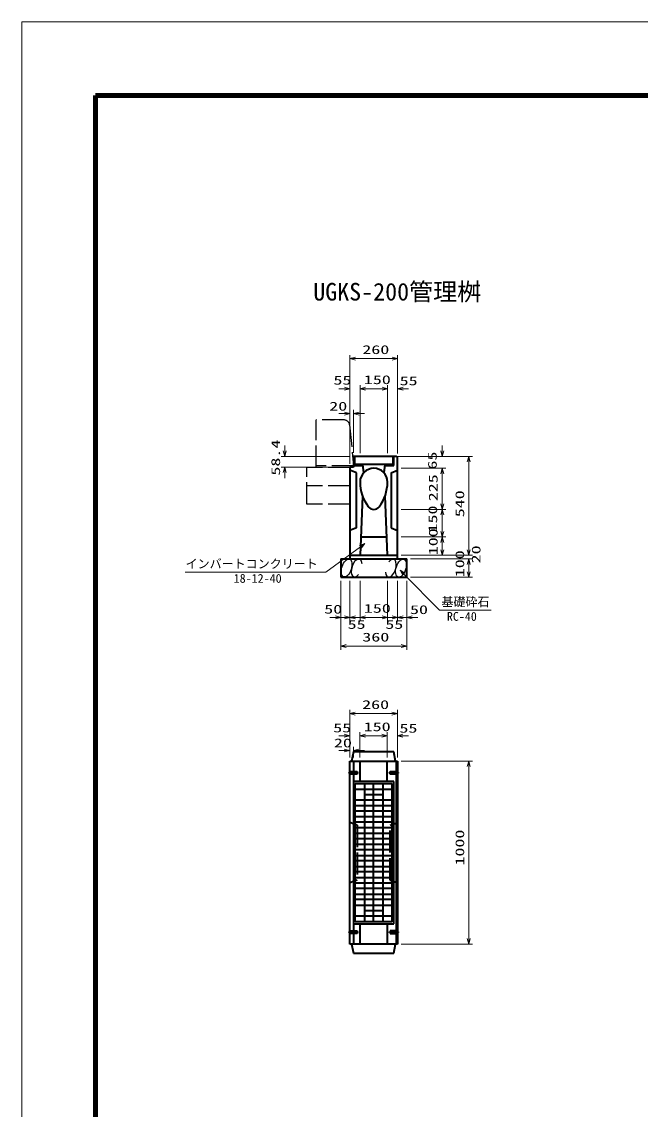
# Model space of a CAD drawing. Units: millimetres on the paper. Extents: x 0 to 841, y 0 to 594.
# Drawn here: x 0 to 168.9, y 297 to 594 of the extents above; entities that cross this region are included whole.
import ezdxf
from ezdxf.enums import TextEntityAlignment as Align

# ---------------------------------------------------------------- set-up
doc = ezdxf.new("R2010")
doc.units = ezdxf.units.MM
doc.linetypes.add('DASHED', pattern=[7.5, 6, -1.5])
doc.linetypes.add('USER1', pattern=[18.5, 12, -1.5, 3.5, -1.5])
for name, color, linetype, lineweight in [('D-BMK（構造物基準線）', 2, 'USER1', 18), ('D-STR-DIM（寸法）', 7, 'Continuous', 13), ('D-STR-HTXT(基礎砕石-旗)', 7, 'Continuous', 13), ('D-STR-HTXT（旗上げ）', 7, 'Continuous', 13), ('D-STR-STRF(グリ)', 7, 'Continuous', 25), ('D-STR-STRF(歩車)', 7, 'DASHED', 25), ('D-STR（構造物）', 1, 'Continuous', 35), ('D-TTL-LINE（区切線）', 7, 'Continuous', 18), ('D-TTL（外枠）', 2, 'Continuous', 140)]:
    doc.layers.add(name, color=color, linetype=linetype, lineweight=lineweight)
doc.layers.add('D-STR-TXT(文字)', color=7, linetype='Continuous')
doc.styles.add('ＭＳ ゴシック', font='')
doc.styles.get('ＭＳ ゴシック').set_extended_font_data('MS Gothic')

# ---------------------------------------------------------------- blocks, each defined once
blk = doc.blocks.new('_Open30')
at = {"color": 7, "linetype": 'Continuous', "lineweight": 13}
for p, q in [((-1, 0.2679), (0, 0)), ((0, 0), (-1, -0.2679)), ((0, 0), (-1, 0))]:
    blk.add_line(p, q, dxfattribs=at)

msp = doc.modelspace()

# ---------------------------------------------------------------- linework, layer by layer
at = {"layer": 'D-BMK（構造物基準線）'}
for p, q in [((91.985, 388.846), (89.135, 388.846)), ((103.06, 388.846), (100.21, 388.846)), ((91.985, 345.346), (89.135, 345.346)), ((103.06, 345.346), (100.21, 345.346))]:
    msp.add_line(p, q, dxfattribs=at)
at = {"layer": 'D-STR-DIM（寸法）'}
for p, q in [((89.648, 494.78), (89.648, 502.988)), ((91.148, 501.988), (101.148, 501.988)), ((102.648, 494.78), (102.648, 502.988)), ((88.148, 493.78), (86.648, 493.78)), ((89.648, 473.247), (89.648, 494.78)), ((92.398, 476.242), (92.398, 494.78)), ((92.398, 476.211), (92.398, 494.78)), ((93.898, 493.78), (95.398, 493.78)), ((93.898, 493.78), (98.398, 493.78)), ((98.398, 493.78), (96.898, 493.78)), ((99.898, 476.211), (99.898, 494.78)), ((99.898, 476.242), (99.898, 494.78)), ((102.648, 476.047), (102.648, 494.78)), ((104.148, 493.78), (105.648, 493.78)), ((89.648, 473.247), (89.648, 487.97)), ((90.648, 476.247), (90.648, 487.97)), ((88.148, 486.97), (86.648, 486.97)), ((92.148, 486.97), (93.648, 486.97)), ((71.814, 476.797), (71.814, 478.297)), ((114.841, 476.797), (114.841, 478.297)), ((89.648, 475.297), (70.814, 475.297)), ((102.648, 475.297), (115.841, 475.297)), ((105.398, 475.3), (123.101, 475.3)), ((88.648, 472.377), (70.814, 472.377)), ((122.101, 449.797), (122.101, 473.8)), ((71.814, 470.877), (71.814, 469.377)), ((103.648, 472.046), (115.841, 472.046)), ((103.648, 472.046), (115.841, 472.046)), ((114.841, 462.297), (114.841, 470.546)), ((114.841, 470.546), (114.841, 469.046)), ((103.648, 460.797), (115.841, 460.797)), ((103.648, 460.797), (115.841, 460.797)), ((114.841, 454.797), (114.841, 459.297)), ((103.648, 453.297), (115.841, 453.297)), ((103.648, 453.297), (115.841, 453.297)), ((114.841, 449.797), (114.841, 451.797)), ((122.101, 449.797), (122.101, 451.297)), ((103.648, 448.297), (123.101, 448.297)), ((103.648, 448.297), (123.101, 448.297)), ((103.648, 448.297), (115.841, 448.297)), ((106.148, 447.297), (123.101, 447.297)), ((106.148, 447.297), (123.101, 447.297)), ((122.101, 443.797), (122.101, 445.797)), ((122.101, 445.797), (122.101, 444.297)), ((87.148, 441.297), (87.148, 430.33)), ((89.648, 441.297), (89.648, 430.33)), ((89.648, 441.297), (89.648, 430.33)), ((92.398, 441.297), (92.398, 430.33)), ((92.398, 441.297), (92.398, 430.33)), ((99.898, 441.297), (99.898, 430.33)), ((99.898, 441.297), (99.898, 430.33)), ((102.648, 441.297), (102.648, 430.33)), ((102.648, 441.297), (102.648, 430.33)), ((105.148, 441.297), (105.148, 430.33)), ((106.148, 442.297), (123.101, 442.297)), ((85.648, 431.33), (84.148, 431.33)), ((88.148, 431.33), (86.648, 431.33)), ((91.148, 431.33), (92.648, 431.33)), ((93.898, 431.33), (95.398, 431.33)), ((93.898, 431.33), (98.398, 431.33)), ((98.398, 431.33), (96.898, 431.33)), ((101.148, 431.33), (99.648, 431.33)), ((104.148, 431.33), (105.648, 431.33)), ((106.648, 431.33), (108.148, 431.33)), ((87.148, 430.33), (87.148, 422.478)), ((105.148, 430.33), (105.148, 422.478)), ((88.648, 423.478), (103.648, 423.478)), ((89.597, 399.993), (89.597, 406.043)), ((91.097, 405.043), (101.097, 405.043)), ((102.597, 399.993), (102.597, 406.043)), ((88.097, 398.993), (86.597, 398.993)), ((89.597, 393.096), (89.597, 399.993)), ((92.347, 393.148), (92.347, 399.993)), ((92.347, 393.096), (92.347, 399.993)), ((93.847, 398.993), (95.347, 398.993)), ((93.847, 398.993), (98.347, 398.993)), ((98.347, 398.993), (96.847, 398.993)), ((99.847, 393.096), (99.847, 399.993)), ((99.847, 393.133), (99.847, 399.993)), ((102.597, 393.066), (102.597, 399.993)), ((104.097, 398.993), (105.597, 398.993)), ((103.597, 392.096), (123.101, 392.096)), ((122.101, 343.596), (122.101, 390.596)), ((103.597, 342.096), (123.101, 342.096))]:
    msp.add_line(p, q, dxfattribs=at)
at = {"layer": 'D-STR-HTXT(基礎砕石-旗)'}
msp.add_lwpolyline([(128.192, 433.324), (114.088, 433.324), (104.365, 443.141)], dxfattribs=at)
at = {"layer": 'D-STR-HTXT（旗上げ）'}
for p, q in [((89.597, 393.096), (89.597, 395.98)), ((90.597, 393.096), (90.597, 395.98)), ((88.097, 394.98), (86.597, 394.98)), ((92.097, 394.98), (93.597, 394.98))]:
    msp.add_line(p, q, dxfattribs=at)
msp.add_lwpolyline([(44.641, 443.711), (83.085, 443.711), (92.515, 450.619)], dxfattribs=at)
at = {"layer": 'D-STR-STRF(グリ)'}
for centre, major_axis in [((88.724, 444.821), (0.79, 2.421)), ((103.573, 444.774), (-0.79, -2.421))]:
    msp.add_ellipse(centre, major_axis=major_axis, ratio=0.5139, dxfattribs=at)
for centre, major_axis in [((91.464, 444.821), (0.79, 2.421)), ((100.832, 444.774), (-0.79, -2.421))]:
    msp.add_ellipse(centre, major_axis=major_axis, ratio=0.5139, start_param=5.3575563, end_param=10.3750652, dxfattribs=at)
at = {"layer": 'D-STR-STRF(歩車)'}
for p, q in [((80.398, 472.247), (80.398, 485.247)), ((88.041, 485.247), (80.398, 485.247)), ((89.533, 483.896), (90.648, 472.747)), ((89.648, 472.247), (77.898, 472.247)), ((77.898, 462.247), (77.898, 472.247)), ((90.648, 472.747), (80.398, 472.747)), ((89.648, 472.247), (89.648, 462.247)), ((89.648, 467.247), (77.898, 467.247)), ((89.648, 462.247), (77.898, 462.247))]:
    msp.add_line(p, q, dxfattribs=at)
msp.add_arc((88.041, 483.747), 1.5, 5.71077, 89.99998, dxfattribs=at)
at = {"layer": 'D-STR（構造物）'}
for p, q in [((102.398, 475.297), (90.648, 475.297)), ((90.648, 475.297), (90.648, 472.377)), ((90.648, 475.297), (90.648, 472.797)), ((90.948, 473.097), (90.948, 475.297)), ((101.348, 475.297), (101.348, 473.097)), ((101.648, 472.797), (101.648, 475.297)), ((102.648, 475.047), (102.398, 475.297)), ((90.648, 472.377), (89.648, 472.377)), ((89.648, 472.377), (89.648, 447.297)), ((90.648, 472.797), (93.148, 472.797)), ((101.348, 473.097), (90.948, 473.097)), ((93.148, 472.797), (93.148, 473.097)), ((93.39, 470.838), (93.173, 473.097)), ((99.123, 473.097), (98.906, 470.838)), ((101.348, 473.097), (99.123, 473.097)), ((99.148, 473.097), (99.148, 472.797)), ((99.148, 472.797), (101.648, 472.797)), ((102.648, 447.297), (102.648, 475.047)), ((91.398, 470.777), (89.648, 471.527)), ((91.398, 455.777), (91.398, 470.777)), ((100.898, 470.777), (102.648, 471.527)), ((100.898, 470.777), (100.898, 455.777)), ((93.078, 464.446), (92.398, 448.297)), ((99.898, 448.297), (99.218, 464.446)), ((91.398, 455.777), (89.648, 455.027)), ((100.898, 455.777), (102.648, 455.027)), ((92.609, 453.297), (99.688, 453.297)), ((87.148, 447.297), (105.148, 447.297)), ((87.148, 447.297), (87.148, 442.297)), ((89.648, 448.297), (102.648, 448.297)), ((105.148, 442.297), (105.148, 447.297)), ((87.148, 442.297), (105.148, 442.297)), ((89.597, 342.096), (89.597, 392.096)), ((89.597, 392.096), (102.597, 392.096)), ((90.597, 394.596), (90.097, 392.096)), ((101.597, 394.596), (90.597, 394.596)), ((90.597, 392.096), (90.597, 342.096)), ((102.097, 392.096), (101.597, 394.596)), ((102.347, 342.096), (102.347, 392.096)), ((102.597, 392.096), (102.597, 342.096)), ((101.597, 386.521), (90.597, 386.521)), ((101.597, 347.671), (101.597, 386.521)), ((91.097, 385.971), (101.097, 385.971)), ((91.097, 348.221), (91.097, 385.971)), ((91.097, 384.461), (101.097, 384.461)), ((93.597, 385.971), (93.597, 348.221)), ((96.097, 348.221), (96.097, 385.971)), ((98.597, 385.971), (98.597, 348.221)), ((101.097, 385.971), (101.097, 348.221)), ((101.097, 381.441), (91.097, 381.441)), ((93.597, 382.951), (98.597, 382.951)), ((91.097, 379.931), (101.097, 379.931)), ((101.097, 378.421), (91.097, 378.421)), ((91.097, 376.911), (101.097, 376.911)), ((101.097, 375.401), (91.097, 375.401)), ((101.097, 373.891), (91.097, 373.891)), ((91.097, 372.381), (101.097, 372.381)), ((101.097, 370.871), (91.097, 370.871)), ((91.097, 369.361), (101.097, 369.361)), ((101.097, 367.851), (91.097, 367.851)), ((91.097, 366.341), (101.097, 366.341)), ((101.097, 364.831), (91.097, 364.831)), ((91.097, 363.321), (101.097, 363.321)), ((101.097, 361.811), (91.097, 361.811)), ((91.097, 360.301), (101.097, 360.301)), ((91.097, 358.791), (101.097, 358.791)), ((101.097, 357.281), (91.097, 357.281)), ((91.097, 355.771), (101.097, 355.771)), ((101.097, 354.261), (91.097, 354.261)), ((91.097, 352.751), (101.097, 352.751)), ((93.597, 351.241), (98.597, 351.241)), ((90.597, 347.671), (101.597, 347.671)), ((101.097, 349.731), (91.097, 349.731)), ((101.097, 348.221), (91.097, 348.221)), ((102.597, 342.096), (89.597, 342.096)), ((90.097, 342.096), (90.597, 339.596)), ((101.597, 339.596), (102.097, 342.096)), ((90.597, 339.596), (101.597, 339.596))]:
    msp.add_line(p, q, dxfattribs=at)
at = {"layer": 'D-STR（構造物）', "linetype": 'DASHED'}
for p, q in [((92.347, 392.096), (92.347, 386.627)), ((99.847, 386.627), (99.847, 392.096)), ((89.597, 389.196), (91.597, 389.196)), ((91.597, 389.196), (91.597, 388.496)), ((100.597, 389.196), (102.597, 389.196)), ((100.597, 388.496), (100.597, 389.196)), ((91.597, 388.496), (89.597, 388.496)), ((102.597, 388.496), (100.597, 388.496)), ((91.597, 374.596), (89.597, 375.346)), ((91.597, 374.596), (91.597, 359.596)), ((100.597, 374.596), (102.597, 375.346)), ((100.597, 359.596), (100.597, 374.596)), ((91.597, 359.596), (89.597, 358.846)), ((100.597, 359.596), (102.597, 358.846)), ((92.347, 347.671), (92.347, 342.096)), ((99.847, 347.671), (99.847, 342.096)), ((89.597, 345.696), (91.597, 345.696)), ((91.597, 344.996), (89.597, 344.996)), ((91.597, 345.696), (91.597, 344.996)), ((102.597, 345.696), (100.597, 345.696)), ((100.597, 345.696), (100.597, 344.996)), ((100.597, 344.996), (102.597, 344.996))]:
    msp.add_line(p, q, dxfattribs=at)
at = {"layer": 'D-STR（構造物）'}
for centre, radius, start, end in [((96.148, 468.297), 3.75, 0, 180), ((103.648, 468.297), 11.25, 180, 216.86989), ((88.648, 468.297), 11.25, 323.13008, 359.99998), ((96.148, 462.672), 1.875, 216.86978, 323.12999)]:
    msp.add_arc(centre, radius, start, end, dxfattribs=at)
at = {"layer": 'D-TTL-LINE（区切線）'}
for p, q in [((841, 594), (0, 594)), ((0, 594), (0, 0))]:
    msp.add_line(p, q, dxfattribs=at)
at = {"layer": 'D-TTL（外枠）'}
for p, q in [((820.9, 573.9), (20.1, 573.9)), ((20.1, 573.9), (20.1, 20.1))]:
    msp.add_line(p, q, dxfattribs=at)

# ---------------------------------------------------------------- block references
at = {"layer": 'D-STR-DIM（寸法）', "xscale": 1.5, "yscale": 1.5}
for p, rotation in [((89.648, 501.988), 180), ((92.398, 493.78), 180), ((92.398, 493.78), 180), ((102.648, 493.78), 180), ((90.648, 486.97), 180), ((71.814, 475.297), 270), ((114.841, 475.297), 270), ((122.101, 475.3), 90), ((71.814, 472.377), 90), ((114.841, 472.046), 90), ((114.841, 472.046), 90), ((114.841, 460.797), 270), ((114.841, 460.797), 90), ((114.841, 453.297), 270), ((114.841, 453.297), 90), ((114.841, 448.297), 270), ((122.101, 448.297), 270), ((122.101, 448.297), 270), ((122.101, 447.297), 90), ((122.101, 447.297), 90), ((122.101, 442.297), 270), ((89.648, 431.33), 180), ((92.398, 431.33), 180), ((92.398, 431.33), 180), ((102.648, 431.33), 180), ((105.148, 431.33), 180), ((87.148, 423.478), 180), ((89.597, 405.043), 180), ((92.347, 398.993), 180), ((92.347, 398.993), 180), ((102.597, 398.993), 180), ((122.101, 392.096), 90), ((122.101, 342.096), 270)]:
    msp.add_blockref('_Open30', p, dxfattribs=dict(at, rotation=rotation))
for p in [(102.648, 501.988), (89.648, 493.78), (99.898, 493.78), (99.898, 493.78), (89.648, 486.97), (87.148, 431.33), (89.648, 431.33), (99.898, 431.33), (99.898, 431.33), (102.648, 431.33), (105.148, 423.478), (102.597, 405.043), (89.597, 398.993), (99.847, 398.993), (99.847, 398.993)]:
    msp.add_blockref('_Open30', p, dxfattribs=at)
at = {"layer": 'D-STR-HTXT(基礎砕石-旗)', "xscale": 1.5, "yscale": 1.5, "rotation": 134.72505}
msp.add_blockref('_Open30', (103.31, 444.207), dxfattribs=at)
at = {"layer": 'D-STR-HTXT（旗上げ）', "xscale": 1.5, "yscale": 1.5}
for p, rotation in [((93.725, 451.506), 36.22839), ((90.597, 394.98), 180)]:
    msp.add_blockref('_Open30', p, dxfattribs=dict(at, rotation=rotation))
msp.add_blockref('_Open30', (89.597, 394.98), dxfattribs=at)

# ---------------------------------------------------------------- texts
at = {"layer": 'D-STR-DIM（寸法）', "style": 'ＭＳ ゴシック', "width": 1.5}
for s, p in [('260', (93.023, 502.525)), ('55', (85.129, 494.173)), ('150', (93.44, 494.317)), ('55', (103.213, 494.003)), ('20', (83.997, 487.073)), ('50', (82.622, 431.636)), ('150', (93.44, 431.868)), ('50', (106.041, 431.517)), ('55', (89.003, 427.481)), ('55', (99.299, 427.481)), ('360', (93.023, 424.016)), ('260', (92.972, 405.581)), ('55', (85.078, 399.211)), ('150', (93.389, 399.53)), ('55', (103.162, 399.117))]:
    msp.add_text(s, height=2.405, dxfattribs=at).set_placement(p, align=Align.BOTTOM_LEFT)
for s, p in [('58.4', (71.276, 470.052)), ('65', (114.074, 471.706)), ('225', (114.303, 463.042)), ('540', (121.563, 458.674)), ('150', (114.173, 454.521)), ('100', (114.303, 448.297)), ('100', (121.563, 442.297)), ('20', (126.015, 446.079)), ('1000', (121.563, 363.555))]:
    msp.add_text(s, height=2.405, rotation=90, dxfattribs=at).set_placement(p, align=Align.BOTTOM_LEFT)
at = {"layer": 'D-STR-HTXT(基礎砕石-旗)', "style": 'ＭＳ ゴシック'}
for s, p in [('基礎砕石', (114.624, 433.661)), ('RC-40', (116.112, 429.674))]:
    msp.add_text(s, height=2.405, dxfattribs=at).set_placement(p, align=Align.BOTTOM_LEFT)
at = {"layer": 'D-STR-HTXT（旗上げ）', "style": 'ＭＳ ゴシック'}
for s, p in [('インバートコンクリート', (44.749, 444.007)), ('18-12-40', (57.891, 440.061))]:
    msp.add_text(s, height=2.405, dxfattribs=at).set_placement(p, align=Align.BOTTOM_LEFT)
at = {"layer": 'D-STR-HTXT（旗上げ）', "style": 'ＭＳ ゴシック', "width": 1.5}
msp.add_text('20', height=2.405, dxfattribs=at).set_placement((85.265, 395.114), align=Align.BOTTOM_LEFT)
at = {"layer": 'D-STR-TXT(文字)', "style": 'ＭＳ ゴシック'}
msp.add_text('UGKS-200管理桝', height=4.811, dxfattribs=at).set_placement((79.611, 516.421), align=Align.BOTTOM_LEFT)

doc.saveas('drawing.dxf')
